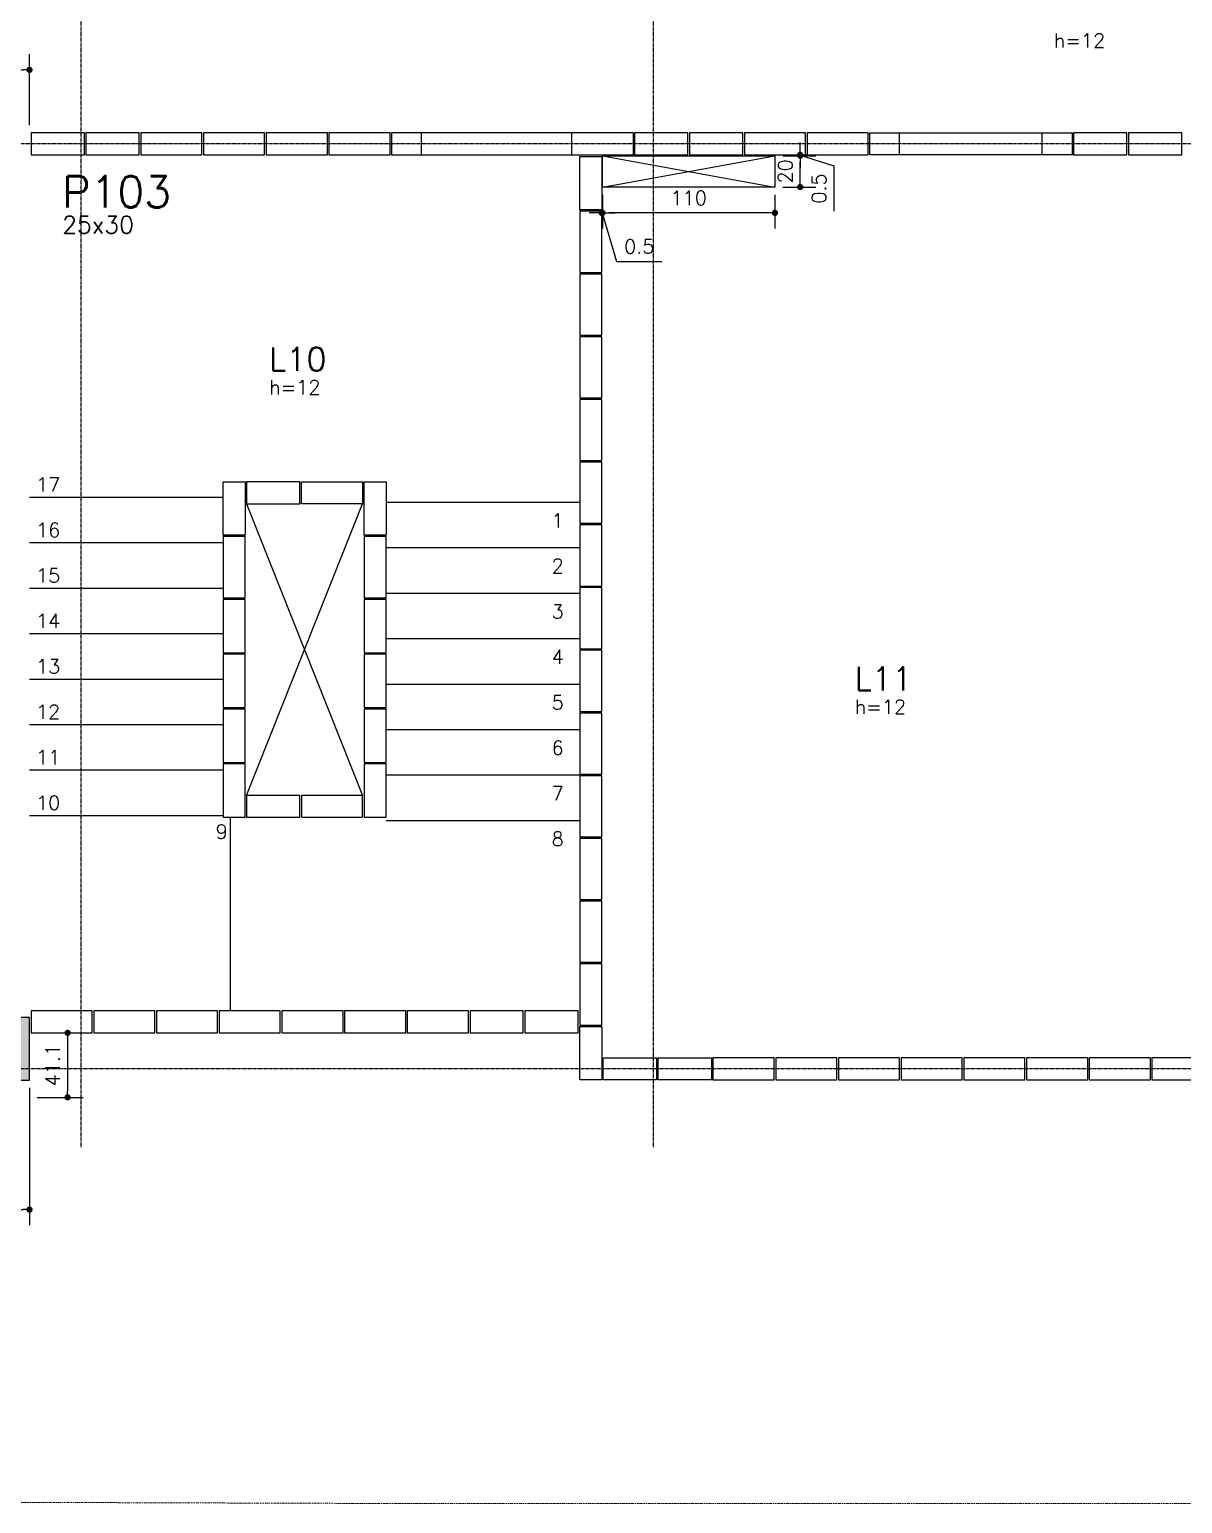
# Model space of a CAD drawing. Extents: x -856 to 20282, y 14720 to 28231.
# Drawn here: x 12869 to 13605, y 23341 to 24281 of the extents above; entities that cross this region are included whole.
import ezdxf

# ---------------------------------------------------------------- set-up
doc = ezdxf.new("R2010")
doc.units = 0
doc.linetypes.add('AXES', pattern=[0.54, 0.3, -0.08, 0.08, -0.08])
doc.linetypes.add('Double dash', pattern=[55, 20, -5, 10, -5, 10, -5])
doc.layers.get('0').update_dxf_attribs({"linetype": 'CONTINUOUS'})
doc.layers.get('Defpoints').update_dxf_attribs({"linetype": 'CONTINUOUS'})
for name, color, linetype in [('00 - FELIPE', 2, 'CONTINUOUS'), ('241', 2, 'CONTINUOUS'), ('COTA', 1, 'CONTINUOUS'), ('EIXOS', 1, 'AXES'), ('H2', 252, 'CONTINUOUS'), ('L-D', 2, 'CONTINUOUS'), ('L-N', 4, 'CONTINUOUS'), ('P-D', 2, 'CONTINUOUS'), ('P-M', 5, 'CONTINUOUS'), ('PENA_1', 1, 'CONTINUOUS'), ('PIL-N', 4, 'CONTINUOUS'), ('T1', 2, 'CONTINUOUS'), ('VIGA', 3, 'CONTINUOUS')]:
    doc.layers.add(name, color=color, linetype=linetype)
doc.layers.add('TLV-DVI-___-CNT', color=7, linetype='Double dash', lineweight=9)
doc.styles.add('COTA', font='romans.shx')
doc.styles.get("Standard").update_dxf_attribs({"font": 'ROMANS.SHX'})
doc.styles.add('Texto1', font='romans.shx', dxfattribs={"height": 9})
doc.dimstyles.new('forma', dxfattribs={"dimscale": 5, "dimtxt": 1.8, "dimasz": 0.8, "dimexe": 2, "dimexo": 1, "dimgap": 1, "dimtad": 1, "dimdec": 1, "dimzin": 9, "dimdsep": 46, "dimtxsty": 'COTA', "dimblk1": 'DOT', "dimblk2": 'DOT', "dimsah": 1, "dimcen": 0, "dimdle": 1, "dimclrd": 256, "dimclre": 256, "dimclrt": 2, "dimadec": 0, "dimazin": 0, "dimtfac": 1, "dimtdec": 0, "dimtmove": 0, "dimatfit": 3, "dimfxl": 1, "dimtolj": 1, "dimtzin": 0, "dimarcsym": 0})

# ---------------------------------------------------------------- blocks, each defined once
blk = doc.blocks.new('Family - ___-2103959-PLANTA INFERIOR 2')
at = {"layer": 'TLV-DVI-___-CNT', "color": 1, "true_color": 0xff0000}
for p, q in [((-34522.1, -10128.2), (-32076.9, -10135.7)), ((-32076.9, -10135.7), (-18942.2, -10135.7))]:
    blk.add_line(p, q, dxfattribs=at)
blk = doc.blocks.new('A$C8a1ee3b4')
at = {"layer": 'TLV-DVI-___-CNT', "color": 1, "true_color": 0xff0000, "xscale": 0.1, "yscale": 0.1, "zscale": 0.1}
blk.add_blockref('Family - ___-2103959-PLANTA INFERIOR 2', (4865.23, 1037.14), dxfattribs=at)
blk = doc.blocks.new('_Dot')
at = {"color": 0, "linetype": 'ByBlock', "lineweight": -2}
blk.add_line((-0.5, 0), (-1, 0), dxfattribs=at)
at = {"color": 0, "linetype": 'ByBlock', "const_width": 0.5}
blk.add_lwpolyline([(-0.25, 0, 1), (0.25, 0, 1)], format="xyb", close=True, dxfattribs=at)
blk = doc.blocks.new('*D588')
at = {"layer": 'COTA', "lineweight": -2, "transparency": 16777216}
for p, q in [((12844.08, 23605.74), (12844.08, 23518.16)), ((12869.08, 23605.74), (12869.08, 23518.16)), ((12848.08, 23528.16), (12865.08, 23528.16))]:
    blk.add_line(p, q, dxfattribs=at)
at = {"layer": 'Defpoints', "color": 0, "transparency": 16777216}
for p in [(12844.08, 23610.74), (12869.08, 23610.74), (12869.08, 23528.16)]:
    blk.add_point(p, dxfattribs=at)
at = {"layer": 'COTA', "lineweight": -2, "transparency": 16777216, "xscale": 4, "yscale": 4, "zscale": 4, "rotation": 180}
blk.add_blockref('_Dot', (12844.08, 23528.16), dxfattribs=at)
at = {"layer": 'COTA', "lineweight": -2, "transparency": 16777216, "xscale": 4, "yscale": 4, "zscale": 4}
blk.add_blockref('_Dot', (12869.08, 23528.16), dxfattribs=at)
at = {"layer": 'COTA', "color": 2, "transparency": 16777216, "insert": (12856.58, 23537.66), "char_height": 9, "attachment_point": 5, "style": 'COTA'}
blk.add_mtext('\\A1;25 ', dxfattribs=at)
blk = doc.blocks.new('*D538')
at = {"layer": 'COTA', "lineweight": -2, "transparency": 16777216}
for p, q in [((12844.08, 24219.86), (12844.08, 24265.12)), ((12869.08, 24219.86), (12869.08, 24265.12)), ((12848.08, 24255.12), (12865.08, 24255.12))]:
    blk.add_line(p, q, dxfattribs=at)
at = {"layer": 'Defpoints', "color": 0, "transparency": 16777216}
for p in [(12869.08, 24255.12), (12844.08, 24214.86), (12869.08, 24214.86)]:
    blk.add_point(p, dxfattribs=at)
at = {"layer": 'COTA', "lineweight": -2, "transparency": 16777216, "xscale": 4, "yscale": 4, "zscale": 4, "rotation": 180}
blk.add_blockref('_Dot', (12844.08, 24255.12), dxfattribs=at)
at = {"layer": 'COTA', "lineweight": -2, "transparency": 16777216, "xscale": 4, "yscale": 4, "zscale": 4}
blk.add_blockref('_Dot', (12869.08, 24255.12), dxfattribs=at)
at = {"layer": 'COTA', "color": 2, "transparency": 16777216, "insert": (12856.58, 24264.62), "char_height": 9, "attachment_point": 5, "style": 'COTA'}
blk.add_mtext('\\A1;25 ', dxfattribs=at)
blk = doc.blocks.new('*D619')
at = {"layer": 'COTA', "lineweight": -2, "transparency": 16777216}
for p, q in [((13234.58, 24175.36), (13234.58, 24153.89)), ((13344.58, 24175.36), (13344.58, 24153.89)), ((13340.58, 24163.89), (13238.58, 24163.89))]:
    blk.add_line(p, q, dxfattribs=at)
at = {"layer": 'Defpoints', "color": 0, "transparency": 16777216}
for p in [(13234.58, 24180.36), (13344.58, 24180.36), (13234.58, 24163.89)]:
    blk.add_point(p, dxfattribs=at)
at = {"layer": 'COTA', "lineweight": -2, "transparency": 16777216, "xscale": 4, "yscale": 4, "zscale": 4, "rotation": 180}
blk.add_blockref('_Dot', (13234.58, 24163.89), dxfattribs=at)
at = {"layer": 'COTA', "lineweight": -2, "transparency": 16777216, "xscale": 4, "yscale": 4, "zscale": 4}
blk.add_blockref('_Dot', (13344.58, 24163.89), dxfattribs=at)
at = {"layer": 'COTA', "color": 2, "transparency": 16777216, "insert": (13289.58, 24173.39), "char_height": 9, "attachment_point": 5, "style": 'COTA'}
blk.add_mtext('\\A1;110 ', dxfattribs=at)
blk = doc.blocks.new('*D620')
at = {"layer": 'COTA', "lineweight": -2, "transparency": 16777216}
for p, q in [((13234.08, 24177.86), (13234.08, 24153.89)), ((13234.58, 24175.36), (13234.58, 24153.89)), ((13230.08, 24163.89), (13226.08, 24163.89)), ((13234.58, 24163.89), (13234.08, 24163.89)), ((13234.58, 24163.89), (13234.08, 24163.89)), ((13234.33, 24163.89), (13243.63, 24132.89)), ((13238.58, 24163.89), (13242.58, 24163.89)), ((13243.63, 24132.89), (13272.49, 24132.89))]:
    blk.add_line(p, q, dxfattribs=at)
at = {"layer": 'Defpoints', "color": 0, "transparency": 16777216}
for p in [(13234.08, 24182.86), (13234.58, 24180.36), (13234.08, 24163.89)]:
    blk.add_point(p, dxfattribs=at)
at = {"layer": 'COTA', "lineweight": -2, "transparency": 16777216, "xscale": 4, "yscale": 4, "zscale": 4}
blk.add_blockref('_Dot', (13234.08, 24163.89), dxfattribs=at)
at = {"layer": 'COTA', "lineweight": -2, "transparency": 16777216, "xscale": 4, "yscale": 4, "zscale": 4, "rotation": 180}
blk.add_blockref('_Dot', (13234.58, 24163.89), dxfattribs=at)
at = {"layer": 'COTA', "color": 2, "transparency": 16777216, "insert": (13258.06, 24142.39), "char_height": 9, "attachment_point": 5, "style": 'COTA'}
blk.add_mtext('\\A1;0.5 ', dxfattribs=at)
blk = doc.blocks.new('*D621')
at = {"layer": 'COTA', "lineweight": -2, "transparency": 16777216}
for p, q in [((13349.58, 24200.36), (13370.7, 24200.36)), ((13360.7, 24184.36), (13360.7, 24196.36)), ((13349.58, 24180.36), (13370.7, 24180.36))]:
    blk.add_line(p, q, dxfattribs=at)
at = {"layer": 'Defpoints', "color": 0, "transparency": 16777216}
for p in [(13344.58, 24200.36), (13360.7, 24200.36), (13344.58, 24180.36)]:
    blk.add_point(p, dxfattribs=at)
at = {"layer": 'COTA', "lineweight": -2, "transparency": 16777216, "xscale": 4, "yscale": 4, "zscale": 4}
for p, rotation in [((13360.7, 24200.36), 90), ((13360.7, 24180.36), 270)]:
    blk.add_blockref('_Dot', p, dxfattribs=dict(at, rotation=rotation))
at = {"layer": 'COTA', "color": 2, "transparency": 16777216, "insert": (13351.2, 24190.36), "char_height": 9, "attachment_point": 5, "rotation": 90, "style": 'COTA'}
blk.add_mtext('\\A1;20 ', dxfattribs=at)
blk = doc.blocks.new('*D622')
at = {"layer": 'COTA', "lineweight": -2, "transparency": 16777216}
for p, q in [((13349.58, 24200.86), (13370.7, 24200.86)), ((13349.58, 24200.36), (13370.7, 24200.36)), ((13360.7, 24204.86), (13360.7, 24208.86)), ((13360.7, 24200.36), (13360.7, 24200.86)), ((13360.7, 24200.36), (13360.7, 24200.86)), ((13360.7, 24200.61), (13382.2, 24193.82)), ((13360.7, 24196.36), (13360.7, 24192.36)), ((13382.2, 24193.82), (13382.2, 24164.96))]:
    blk.add_line(p, q, dxfattribs=at)
at = {"layer": 'Defpoints', "color": 0, "transparency": 16777216}
for p in [(13344.58, 24200.86), (13344.58, 24200.36), (13360.7, 24200.86)]:
    blk.add_point(p, dxfattribs=at)
at = {"layer": 'COTA', "lineweight": -2, "transparency": 16777216, "xscale": 4, "yscale": 4, "zscale": 4}
for p, rotation in [((13360.7, 24200.86), 270), ((13360.7, 24200.36), 90)]:
    blk.add_blockref('_Dot', p, dxfattribs=dict(at, rotation=rotation))
at = {"layer": 'COTA', "color": 2, "transparency": 16777216, "insert": (13372.7, 24179.39), "char_height": 9, "attachment_point": 5, "rotation": 90, "style": 'COTA'}
blk.add_mtext('\\A1;0.5 ', dxfattribs=at)
blk = doc.blocks.new('*D834')
at = {"layer": '00 - FELIPE', "lineweight": -2, "transparency": 16777216}
for p, q in [((12875.08, 23640.86), (12903.37, 23640.86)), ((12893.37, 23636.86), (12893.37, 23603.74)), ((12874.08, 23599.74), (12903.37, 23599.74))]:
    blk.add_line(p, q, dxfattribs=at)
at = {"layer": 'Defpoints', "color": 0, "transparency": 16777216}
for p in [(12870.08, 23640.86), (12869.08, 23599.74), (12893.37, 23599.74)]:
    blk.add_point(p, dxfattribs=at)
at = {"layer": '00 - FELIPE', "lineweight": -2, "transparency": 16777216, "xscale": 4, "yscale": 4, "zscale": 4}
for p, rotation in [((12893.37, 23640.86), 90), ((12893.37, 23599.74), 270)]:
    blk.add_blockref('_Dot', p, dxfattribs=dict(at, rotation=rotation))
at = {"layer": '00 - FELIPE', "color": 2, "transparency": 16777216, "insert": (12883.87, 23620.3), "char_height": 9, "attachment_point": 5, "rotation": 90, "style": 'COTA'}
blk.add_mtext('\\A1;41.1 ', dxfattribs=at)

msp = doc.modelspace()

# ---------------------------------------------------------------- hatches: boundary and pattern name
at = {"layer": 'H2'}
msp.add_hatch(color=256, dxfattribs=at).paths.add_polyline_path([(12844.08, 23610.74), (12869.08, 23610.74), (12869.08, 23650.74), (12844.08, 23650.74)])

# ---------------------------------------------------------------- linework, layer by layer
for points in [[(12904.08, 24214.86), (12870.08, 24214.86), (12870.08, 24200.86), (12904.08, 24200.86), (12904.08, 24214.86)], [(12939.08, 24214.86), (12905.08, 24214.86), (12905.08, 24200.86), (12939.08, 24200.86), (12939.08, 24214.86)], [(12940.08, 24200.86), (12979.08, 24200.86), (12979.08, 24214.86), (12940.08, 24214.86), (12940.08, 24200.86)], [(12980.08, 24200.86), (13019.08, 24200.86), (13019.08, 24214.86), (12980.08, 24214.86), (12980.08, 24200.86)], [(13020.08, 24200.86), (13059.08, 24200.86), (13059.08, 24214.86), (13020.08, 24214.86), (13020.08, 24200.86)], [(13060.08, 24200.86), (13099.08, 24200.86), (13099.08, 24214.86), (13060.08, 24214.86), (13060.08, 24200.86)], [(13254.08, 24214.86), (13100.08, 24214.86), (13100.08, 24200.86), (13254.08, 24200.86)], [(13119.08, 24200.86), (13119.08, 24214.86)], [(13215.08, 24200.86), (13215.08, 24214.86)], [(13254.08, 24214.86), (13254.08, 24200.86)], [(13255.08, 24200.86), (13289.08, 24200.86), (13289.08, 24214.86), (13255.08, 24214.86), (13255.08, 24200.86)], [(13290.08, 24200.86), (13324.08, 24200.86), (13324.08, 24214.86), (13290.08, 24214.86), (13290.08, 24200.86)], [(13325.08, 24200.86), (13364.08, 24200.86), (13364.08, 24214.86), (13325.08, 24214.86), (13325.08, 24200.86)], [(13365.08, 24200.86), (13404.08, 24200.86), (13404.08, 24214.86), (13365.08, 24214.86), (13365.08, 24200.86)], [(13534.08, 24200.86), (13405.08, 24200.86), (13405.08, 24214.86)], [(13405.08, 24214.86), (13534.08, 24214.86)], [(13424.08, 24200.86), (13424.08, 24214.86)], [(13515.08, 24200.86), (13515.08, 24214.86)], [(13534.08, 24214.86), (13534.08, 24200.86)], [(13569.08, 24214.86), (13535.08, 24214.86), (13535.08, 24200.86), (13569.08, 24200.86), (13569.08, 24214.86)], [(13604.08, 24214.86), (13570.08, 24214.86), (13570.08, 24200.86), (13604.08, 24200.86), (13604.08, 24214.86)], [(13220.08, 24165.86), (13220.08, 24199.86), (13234.08, 24199.86), (13234.08, 24165.86), (13220.08, 24165.86)], [(13234.08, 24125.86), (13234.08, 24164.86), (13220.08, 24164.86), (13220.08, 24125.86), (13234.08, 24125.86)], [(13234.08, 24085.86), (13234.08, 24124.86), (13220.08, 24124.86), (13220.08, 24085.86), (13234.08, 24085.86)], [(13234.08, 24045.86), (13234.08, 24084.86), (13220.08, 24084.86), (13220.08, 24045.86), (13234.08, 24045.86)], [(13234.08, 24005.86), (13234.08, 24044.86), (13220.08, 24044.86), (13220.08, 24005.86), (13234.08, 24005.86)], [(13234.08, 23965.86), (13234.08, 24004.86), (13220.08, 24004.86), (13220.08, 23965.86), (13234.08, 23965.86)], [(13006.58, 23992.36), (13006.58, 23958.36), (12992.58, 23958.36), (12992.58, 23992.36), (13006.58, 23992.36)], [(13041.58, 23992.36), (13007.58, 23992.36), (13007.58, 23978.36), (13041.58, 23978.36), (13041.58, 23992.36)], [(13042.58, 23992.36), (13081.58, 23992.36), (13081.58, 23978.36), (13042.58, 23978.36), (13042.58, 23992.36)], [(13096.58, 23992.36), (13096.58, 23958.36), (13082.58, 23958.36), (13082.58, 23992.36), (13096.58, 23992.36)], [(13006.58, 23918.36), (13006.58, 23957.36), (12992.58, 23957.36), (12992.58, 23918.36), (13006.58, 23918.36)], [(13096.58, 23918.36), (13096.58, 23957.36), (13082.58, 23957.36), (13082.58, 23918.36), (13096.58, 23918.36)], [(13234.08, 23925.86), (13234.08, 23964.86), (13220.08, 23964.86), (13220.08, 23925.86), (13234.08, 23925.86)], [(13234.08, 23885.86), (13234.08, 23924.86), (13220.08, 23924.86), (13220.08, 23885.86), (13234.08, 23885.86)], [(13006.58, 23883.36), (13006.58, 23917.36), (12992.58, 23917.36), (12992.58, 23883.36), (13006.58, 23883.36)], [(13096.58, 23883.36), (13096.58, 23917.36), (13082.58, 23917.36), (13082.58, 23883.36), (13096.58, 23883.36)], [(13006.58, 23848.36), (13006.58, 23882.36), (12992.58, 23882.36), (12992.58, 23848.36), (13006.58, 23848.36)], [(13096.58, 23848.36), (13096.58, 23882.36), (13082.58, 23882.36), (13082.58, 23848.36), (13096.58, 23848.36)], [(13234.08, 23845.86), (13234.08, 23884.86), (13220.08, 23884.86), (13220.08, 23845.86), (13234.08, 23845.86)], [(13006.58, 23813.36), (13006.58, 23847.36), (12992.58, 23847.36), (12992.58, 23813.36), (13006.58, 23813.36)], [(13096.58, 23813.36), (13096.58, 23847.36), (13082.58, 23847.36), (13082.58, 23813.36), (13096.58, 23813.36)], [(13234.08, 23805.86), (13234.08, 23844.86), (13220.08, 23844.86), (13220.08, 23805.86), (13234.08, 23805.86)], [(13006.58, 23778.36), (13006.58, 23812.36), (12992.58, 23812.36), (12992.58, 23778.36), (13006.58, 23778.36)], [(13096.58, 23778.36), (13096.58, 23812.36), (13082.58, 23812.36), (13082.58, 23778.36), (13096.58, 23778.36)], [(13234.08, 23765.86), (13234.08, 23804.86), (13220.08, 23804.86), (13220.08, 23765.86), (13234.08, 23765.86)], [(13041.58, 23792.36), (13007.58, 23792.36), (13007.58, 23778.36), (13041.58, 23778.36), (13041.58, 23792.36)], [(13042.58, 23778.36), (13081.58, 23778.36), (13081.58, 23792.36), (13042.58, 23792.36), (13042.58, 23778.36)], [(13234.08, 23725.86), (13234.08, 23764.86), (13220.08, 23764.86), (13220.08, 23725.86), (13234.08, 23725.86)], [(13234.08, 23685.86), (13234.08, 23724.86), (13220.08, 23724.86), (13220.08, 23685.86), (13234.08, 23685.86)], [(13234.08, 23645.86), (13234.08, 23684.86), (13220.08, 23684.86), (13220.08, 23645.86), (13234.08, 23645.86)], [(12870.08, 23640.86), (12909.08, 23640.86), (12909.08, 23654.86), (12870.08, 23654.86), (12870.08, 23640.86)], [(12910.08, 23640.86), (12949.08, 23640.86), (12949.08, 23654.86), (12910.08, 23654.86), (12910.08, 23640.86)], [(12950.08, 23640.86), (12989.08, 23640.86), (12989.08, 23654.86), (12950.08, 23654.86), (12950.08, 23640.86)], [(12990.08, 23640.86), (13029.08, 23640.86), (13029.08, 23654.86), (12990.08, 23654.86), (12990.08, 23640.86)], [(13030.08, 23640.86), (13069.08, 23640.86), (13069.08, 23654.86), (13030.08, 23654.86), (13030.08, 23640.86)], [(13070.08, 23640.86), (13109.08, 23640.86), (13109.08, 23654.86), (13070.08, 23654.86), (13070.08, 23640.86)], [(13110.08, 23640.86), (13149.08, 23640.86), (13149.08, 23654.86), (13110.08, 23654.86), (13110.08, 23640.86)], [(13150.08, 23640.86), (13184.08, 23640.86), (13184.08, 23654.86), (13150.08, 23654.86), (13150.08, 23640.86)], [(13185.08, 23640.86), (13219.08, 23640.86), (13219.08, 23654.86), (13185.08, 23654.86), (13185.08, 23640.86)], [(13220.08, 23610.86), (13220.08, 23644.86), (13234.08, 23644.86), (13234.08, 23610.86), (13220.08, 23610.86)], [(13269.08, 23610.86), (13235.08, 23610.86), (13235.08, 23624.86), (13269.08, 23624.86), (13269.08, 23610.86)], [(13304.08, 23610.86), (13270.08, 23610.86), (13270.08, 23624.86), (13304.08, 23624.86), (13304.08, 23610.86)], [(13305.08, 23610.86), (13344.08, 23610.86), (13344.08, 23624.86), (13305.08, 23624.86), (13305.08, 23610.86)], [(13345.08, 23610.86), (13384.08, 23610.86), (13384.08, 23624.86), (13345.08, 23624.86), (13345.08, 23610.86)], [(13385.08, 23610.86), (13424.08, 23610.86), (13424.08, 23624.86), (13385.08, 23624.86), (13385.08, 23610.86)], [(13425.08, 23610.86), (13464.08, 23610.86), (13464.08, 23624.86), (13425.08, 23624.86), (13425.08, 23610.86)], [(13465.08, 23610.86), (13504.08, 23610.86), (13504.08, 23624.86), (13465.08, 23624.86), (13465.08, 23610.86)], [(13505.08, 23610.86), (13544.08, 23610.86), (13544.08, 23624.86), (13505.08, 23624.86), (13505.08, 23610.86)], [(13545.08, 23610.86), (13584.08, 23610.86), (13584.08, 23624.86), (13545.08, 23624.86), (13545.08, 23610.86)], [(13585.08, 23610.86), (13624.08, 23610.86), (13624.08, 23624.86), (13585.08, 23624.86), (13585.08, 23610.86)]]:
    msp.add_lwpolyline(points)
msp.add_lwpolyline([(13234.58, 24200.36), (13344.58, 24200.36), (13344.58, 24180.36), (13234.58, 24180.36)], close=True)
at = {"layer": '241'}
for p, q in [((12992.58, 23982.35), (12869.08, 23982.35)), ((13096.58, 23979.35), (13220.08, 23979.35)), ((12992.58, 23953.35), (12869.08, 23953.35)), ((13096.58, 23950.35), (13220.08, 23950.35)), ((12992.58, 23924.35), (12869.08, 23924.35)), ((13096.58, 23921.35), (13220.08, 23921.35)), ((12992.58, 23895.35), (12869.08, 23895.35)), ((13096.58, 23892.35), (13220.08, 23892.35)), ((12992.58, 23866.35), (12869.08, 23866.35)), ((13096.58, 23863.35), (13220.08, 23863.35)), ((12992.58, 23837.35), (12869.08, 23837.35)), ((13096.58, 23834.35), (13220.08, 23834.35)), ((12992.58, 23808.35), (12869.08, 23808.35)), ((13096.58, 23805.35), (13220.08, 23805.35)), ((12992.58, 23779.35), (12869.08, 23779.35)), ((12997.08, 23778.36), (12997.08, 23654.86)), ((13096.58, 23776.35), (13220.08, 23776.35))]:
    msp.add_line(p, q, dxfattribs=at)
at = {"layer": 'EIXOS', "color": 244, "true_color": 0x991b1e}
for p, q in [((12902.08, 23567.91), (12902.08, 25385.96)), ((13267.08, 23567.91), (13267.08, 25288.58)), ((14564.38, 24207.86), (11875.62, 24207.86)), ((14564.38, 23617.86), (11875.62, 23617.86)), ((14564.38, 23617.86), (11875.62, 23617.86))]:
    msp.add_line(p, q, dxfattribs=at)
at = {"layer": 'P-M', "linetype": 'Continuous'}
msp.add_lwpolyline([(12844.08, 23610.74), (12869.08, 23610.74), (12869.08, 23650.74), (12844.08, 23650.74), (12844.08, 23610.74)], dxfattribs=at)
at = {"layer": 'PENA_1'}
for p, q in [((13007.58, 23978.36), (13081.58, 23792.36)), ((13007.58, 23792.36), (13081.58, 23978.36))]:
    msp.add_line(p, q, dxfattribs=at)
for points in [[(13234.58, 24180.36), (13344.58, 24200.36)], [(13234.58, 24200.36), (13344.58, 24180.36)]]:
    msp.add_lwpolyline(points, dxfattribs=at)

# ---------------------------------------------------------------- block references
at = {"layer": 'VIGA'}
msp.add_blockref('A$C8a1ee3b4', (11446.63, 23317.1), dxfattribs=at)

# ---------------------------------------------------------------- texts
at = {"layer": 'L-D', "style": 'Texto1'}
for p in [(13522.47, 24269.34), (13021.93, 24048.1), (13395.45, 23844.26)]:
    msp.add_text('h=12', height=9, dxfattribs=at).set_placement(p)
at = {"layer": 'L-N'}
for s, p in [('L10', (13021.93, 24063.1)), ('L11', (13395.45, 23859.26))]:
    msp.add_text(s, height=15, dxfattribs=at).set_placement(p)
at = {"layer": 'P-D', "linetype": 'Continuous'}
msp.add_text('25x30', height=11, dxfattribs=at).set_placement((12889.97, 24150.82))
at = {"layer": 'PIL-N', "linetype": 'Continuous'}
msp.add_text('P103', height=20, dxfattribs=at).set_placement((12889.97, 24167.32))
at = {"layer": 'T1', "style": 'Texto1'}
for s, p in [('17', (12873.26, 23986.12)), ('16', (12873.26, 23957.12)), ('1', (13202.15, 23963.14)), ('15', (12873.26, 23928.12)), ('2', (13202.15, 23934.14)), ('3', (13202.15, 23905.14)), ('14', (12873.26, 23899.12)), ('4', (13202.15, 23876.14)), ('13', (12873.26, 23870.12)), ('5', (13202.15, 23847.14)), ('12', (12873.26, 23841.12)), ('6', (13202.15, 23818.14)), ('11', (12873.26, 23812.12)), ('7', (13202.15, 23789.14)), ('10', (12873.26, 23783.12)), ('9', (12987.81, 23764.69)), ('8', (13202.15, 23760.14))]:
    msp.add_text(s, height=9, dxfattribs=at).set_placement(p)

# ---------------------------------------------------------------- dimensions: what is measured, and where the dimension line sits
at = {"layer": '00 - FELIPE'}
dim = msp.add_linear_dim(base=(12893.37, 23599.74), p1=(12870.08, 23640.86), p2=(12869.08, 23599.74), angle=90, dimstyle='forma', override={"dimpost": ' '}, dxfattribs=at)
dim.commit()
dim.dimension.update_dxf_attribs({"geometry": '*D834', "text_midpoint": (12883.87, 23620.3)})
at = {"layer": 'COTA'}
for base, p1, p2, override, picture, middle in [((12869.08, 24255.12), (12844.08, 24214.86), (12869.08, 24214.86), {"dimpost": ' ', "dimtmove": 1}, '*D538', (12856.58, 24264.62)), ((13234.08, 24163.89), (13234.58, 24180.36), (13234.08, 24182.86), {"dimpost": ' ', "dimtmove": 1}, '*D620', (13248.63, 24142.39)), ((13234.58, 24163.89), (13344.58, 24180.36), (13234.58, 24180.36), {"dimpost": ' '}, '*D619', (13289.58, 24173.39)), ((12869.08, 23528.16), (12844.08, 23610.74), (12869.08, 23610.74), {"dimpost": ' ', "dimtmove": 1}, '*D588', (12856.58, 23537.66))]:
    dim = msp.add_linear_dim(base=base, p1=p1, p2=p2, dimstyle='forma', override=override, dxfattribs=at)
    dim.commit()
    dim.dimension.update_dxf_attribs({"geometry": picture, "text_midpoint": middle})
for base, p1, p2, override, picture, middle in [((13360.7, 24200.86), (13344.58, 24200.36), (13344.58, 24200.86), {"dimpost": ' ', "dimtmove": 1}, '*D622', (13382.2, 24188.82)), ((13360.7, 24200.36), (13344.58, 24180.36), (13344.58, 24200.36), {"dimpost": ' '}, '*D621', (13360.7, 24190.36))]:
    dim = msp.add_linear_dim(base=base, p1=p1, p2=p2, angle=90, dimstyle='forma', override=override, dxfattribs=at)
    dim.commit()
    dim.dimension.update_dxf_attribs({"geometry": picture, "text_midpoint": middle, "dimtype": 160})

doc.saveas('drawing.dxf')
